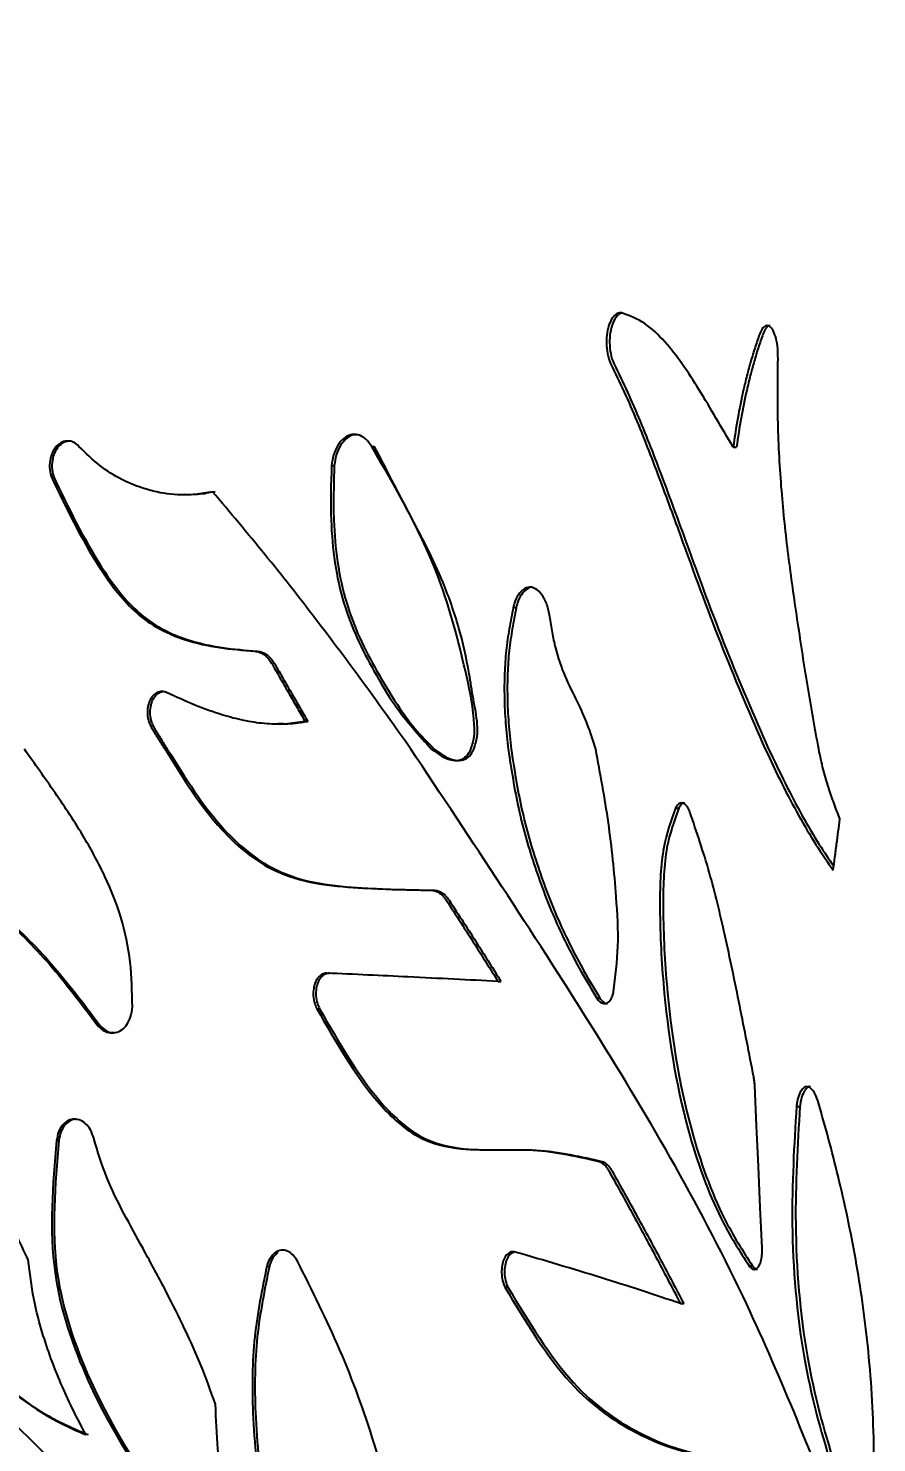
# Model space of a CAD drawing. Header units: millimetres. Extents: x 8 to 832, y 8 to 585.
# Drawn here: x 539.34 to 550.67, y 215.61 to 234.5 of the extents above; entities that cross this region are included whole.
import ezdxf

# ---------------------------------------------------------------- set-up
doc = ezdxf.new("R2010")
doc.units = ezdxf.units.MM
doc.layers.add('DIMENSIONS', color=2, linetype='Continuous')
doc.layers.add('OUTLINE', color=7, linetype='Continuous', lineweight=25)
doc.styles.add('SLDTEXTSTYLE0', font='TXT', dxfattribs={"width": 0.75})
doc.dimstyles.new('SLDDIMSTYLE0', dxfattribs={"dimtxt": 3.5, "dimasz": 2, "dimexe": 0, "dimexo": 0.0625, "dimgap": 0.875, "dimtad": 1, "dimrnd": 1e-09, "dimzin": 12, "dimdsep": 46, "dimtxsty": 'SLDTEXTSTYLE0', "dimsah": 1, "dimcen": 0.09, "dimadec": 0, "dimazin": 3, "dimtfac": 1, "dimtofl": 0, "dimtmove": 0, "dimatfit": 3, "dimfxl": 0, "dimfrac": 2, "dimtolj": 1, "dimtzin": 12, "dimarcsym": 0})

# ---------------------------------------------------------------- blocks, each defined once
blk = doc.blocks.new('_D_13')
at = {"layer": 'DIMENSIONS'}
for p, q in [((583.772, 175.413), (583.772, 68.582)), ((520.272, 130.638), (520.272, 68.582)), ((520.272, 70.582), (583.772, 70.582))]:
    blk.add_line(p, q, dxfattribs=at)
for points in [[(520.272, 70.582), (522.272, 70.082), (522.272, 71.082)], [(583.772, 70.582), (581.772, 71.082), (581.772, 70.082)]]:
    blk.add_solid(points, dxfattribs=at)
at = {"layer": 'DIMENSIONS', "insert": (547.497, 75.094), "char_height": 3.5, "attachment_point": 1, "style": 'SLDTEXTSTYLE0'}
blk.add_mtext('63,5', dxfattribs=at)

msp = doc.modelspace()

# ---------------------------------------------------------------- linework, layer by layer
at = {"layer": 'OUTLINE'}
for p, q in [((543.928, 228.915), (543.965, 228.915)), ((548.757, 228.908), (548.802, 228.908)), ((543.392, 228.661), (543.428, 228.661)), ((541.802, 228.311), (541.836, 228.311)), ((545.818, 226.766), (545.858, 226.766)), ((543.039, 225.242), (543.075, 225.242)), ((547.986, 224.085), (548.03, 224.085)), ((544.711, 222.987), (544.749, 222.987)), ((543.328, 221.88), (543.365, 221.88)), ((545.614, 221.77), (545.654, 221.77)), ((546.934, 221.548), (546.975, 221.548)), ((543.196, 221.404), (543.232, 221.404)), ((540.244, 221.213), (540.275, 221.213)), ((549.602, 220.101), (549.648, 220.101)), ((539.719, 219.647), (539.75, 219.647)), ((546.981, 219.361), (547.023, 219.361)), ((542.527, 217.966), (542.561, 217.966)), ((548.97, 217.969), (549.015, 217.969)), ((545.706, 217.688), (545.746, 217.688)), ((548.052, 217.467), (548.096, 217.467))]:
    msp.add_line(p, q, dxfattribs=at)
at = {"layer": 'OUTLINE', "flags": 128}
msp.add_lwpolyline([(549.144, 218.208), (549.119, 218.752), (549.095, 219.296), (549.07, 219.84), (549.045, 220.384)], dxfattribs=at)
at = {"layer": 'OUTLINE'}
for points, knots in [([(547.27, 230.699), (547.25, 230.699), (547.211, 230.701), (547.155, 230.653), (547.108, 230.575), (547.075, 230.466), (547.06, 230.332), (547.068, 230.188), (547.094, 230.08), (547.118, 230.029), (547.124, 230.015)], [0, 0, 0, 0, 0.1197185, 0.2396074, 0.3612175, 0.4928453, 0.6357169, 0.7881687, 0.9431238, 1, 1, 1, 1]), ([(547.278, 230.695), (547.27, 230.695), (547.242, 230.694), (547.198, 230.652), (547.151, 230.575), (547.117, 230.465), (547.102, 230.332), (547.11, 230.188), (547.137, 230.08), (547.16, 230.029), (547.167, 230.015)], [0, 0, 0, 0, 0.0522261, 0.1816533, 0.3129089, 0.4547821, 0.6085868, 0.7725063, 0.9390219, 1, 1, 1, 1]), ([(548.757, 228.908), (548.682, 229.034), (548.531, 229.287), (548.309, 229.667), (548.083, 230.018), (547.844, 230.324), (547.577, 230.584), (547.374, 230.66), (547.27, 230.699)], [0, 0, 0, 0, 0.174051, 0.348164, 0.5062, 0.664985, 0.829695, 1, 1, 1, 1]), ([(549.356, 230.085), (549.355, 230.143), (549.354, 230.252), (549.323, 230.392), (549.282, 230.487), (549.234, 230.532), (549.187, 230.531), (549.142, 230.493), (549.12, 230.44), (549.108, 230.413)], [0, 0, 0, 0, 0.1858186, 0.3438402, 0.4942559, 0.6282817, 0.7526006, 0.8725469, 1, 1, 1, 1]), ([(549.253, 230.525), (549.246, 230.526), (549.224, 230.528), (549.188, 230.491), (549.166, 230.44), (549.154, 230.413)], [0, 0, 0, 0, 0.179689, 0.577583, 1, 1, 1, 1]), ([(549.108, 230.413), (549.088, 230.355), (549.048, 230.239), (548.992, 230.054), (548.939, 229.862), (548.879, 229.612), (548.814, 229.297), (548.776, 229.038), (548.757, 228.908)], [0, 0, 0, 0, 0.131643, 0.263664, 0.395305, 0.527313, 0.76274, 1, 1, 1, 1]), ([(549.154, 230.413), (549.134, 230.355), (549.093, 230.239), (549.037, 230.054), (548.985, 229.863), (548.924, 229.613), (548.86, 229.297), (548.821, 229.038), (548.802, 228.908)], [0, 0, 0, 0, 0.131589, 0.263547, 0.395134, 0.527086, 0.762623, 1, 1, 1, 1]), ([(547.124, 230.015), (547.184, 229.891), (547.303, 229.643), (547.527, 229.126), (547.786, 228.451), (548.162, 227.423), (548.613, 226.184), (548.995, 225.309), (549.186, 224.871)], [0, 0, 0, 0, 0.076556, 0.15318, 0.306338, 0.459649, 0.729118, 1, 1, 1, 1]), ([(547.167, 230.015), (547.226, 229.891), (547.346, 229.643), (547.57, 229.126), (547.83, 228.452), (548.205, 227.424), (548.657, 226.186), (549.039, 225.312), (549.23, 224.874)], [0, 0, 0, 0, 0.076564, 0.153197, 0.306372, 0.459701, 0.729147, 1, 1, 1, 1]), ([(549.9, 224.871), (549.85, 225.149), (549.749, 225.707), (549.621, 226.555), (549.497, 227.404), (549.402, 228.275), (549.346, 229.174), (549.353, 229.78), (549.356, 230.085)], [0, 0, 0, 0, 0.164944, 0.330402, 0.494719, 0.65962, 0.828505, 1, 1, 1, 1]), ([(540.018, 228.916), (539.996, 228.936), (539.951, 228.976), (539.871, 228.995), (539.793, 228.979), (539.725, 228.932), (539.669, 228.857), (539.632, 228.757), (539.621, 228.639), (539.639, 228.527), (539.668, 228.465), (539.681, 228.439)], [0, 0, 0, 0, 0.109388, 0.219134, 0.321411, 0.423623, 0.531067, 0.646898, 0.772901, 0.904658, 1, 1, 1, 1]), ([(539.894, 228.988), (539.87, 228.985), (539.822, 228.98), (539.755, 228.932), (539.7, 228.857), (539.663, 228.757), (539.652, 228.639), (539.669, 228.527), (539.699, 228.465), (539.711, 228.439)], [0, 0, 0, 0, 0.121414, 0.254166, 0.39363, 0.54379, 0.706921, 0.87729, 1, 1, 1, 1]), ([(543.928, 228.915), (543.902, 228.952), (543.85, 229.026), (543.748, 229.079), (543.645, 229.079), (543.55, 229.028), (543.471, 228.933), (543.414, 228.806), (543.399, 228.708), (543.392, 228.661)], [0, 0, 0, 0, 0.148357, 0.297147, 0.440142, 0.573321, 0.716806, 0.863797, 1, 1, 1, 1]), ([(543.734, 229.07), (543.716, 229.072), (543.666, 229.075), (543.587, 229.026), (543.508, 228.932), (543.45, 228.805), (543.435, 228.707), (543.428, 228.661)], [0, 0, 0, 0, 0.117095, 0.327718, 0.554528, 0.786731, 1, 1, 1, 1]), ([(541.802, 228.311), (541.725, 228.297), (541.572, 228.268), (541.292, 228.265), (540.96, 228.316), (540.609, 228.453), (540.287, 228.651), (540.109, 228.827), (540.018, 228.916)], [0, 0, 0, 0, 0.126674, 0.254714, 0.453122, 0.657396, 0.826359, 1, 1, 1, 1]), ([(545.252, 224.871), (545.27, 224.924), (545.303, 225.024), (545.299, 225.364), (545.156, 226.054), (544.808, 227.405), (544.27, 228.327), (543.928, 228.915)], [0, 0, 0, 0, 0.040458, 0.075141, 0.217102, 0.501616, 1, 1, 1, 1]), ([(545.293, 224.874), (545.31, 224.928), (545.343, 225.028), (545.342, 225.264), (545.283, 225.539), (545.218, 225.98), (545.098, 226.514), (544.841, 227.245), (544.431, 228.012), (544.121, 228.614), (543.965, 228.915)], [0, 0, 0, 0, 0.040428, 0.075129, 0.149993, 0.225138, 0.365704, 0.510459, 0.754963, 1, 1, 1, 1]), ([(543.392, 228.661), (543.384, 228.418), (543.366, 227.8), (543.5, 226.811), (543.885, 226.031), (544.279, 225.365), (544.559, 225.058), (544.729, 224.871)], [0, 0, 0, 0, 0.164622, 0.417959, 0.655056, 0.790277, 1, 1, 1, 1]), ([(543.428, 228.661), (543.425, 228.539), (543.417, 228.296), (543.419, 227.866), (543.46, 227.367), (543.577, 226.832), (543.763, 226.346), (544, 225.901), (544.245, 225.496), (544.501, 225.137), (544.676, 224.962), (544.764, 224.874)], [0, 0, 0, 0, 0.082179, 0.164466, 0.289363, 0.418204, 0.535285, 0.655419, 0.79013, 0.894228, 1, 1, 1, 1]), ([(539.681, 228.439), (539.883, 228.024), (540.204, 227.366), (540.805, 226.608), (541.535, 226.251), (542.051, 226.207), (542.362, 226.181)], [0, 0, 0, 0, 0.326962, 0.518454, 0.710289, 1, 1, 1, 1]), ([(539.711, 228.439), (539.914, 228.024), (540.236, 227.365), (540.839, 226.607), (541.57, 226.251), (542.087, 226.207), (542.397, 226.181)], [0, 0, 0, 0, 0.327243, 0.518842, 0.710751, 1, 1, 1, 1]), ([(541.836, 228.311), (541.76, 228.296), (541.625, 228.269), (541.487, 228.271), (541.427, 228.272)], [0, 0, 0, 0, 0.567741, 1, 1, 1, 1]), ([(544.452, 224.871), (544.244, 225.165), (543.826, 225.752), (543.176, 226.621), (542.505, 227.478), (542.036, 228.034), (541.802, 228.311)], [0, 0, 0, 0, 0.249755, 0.499586, 0.749718, 1, 1, 1, 1]), ([(546.308, 226.641), (546.297, 226.697), (546.274, 226.808), (546.205, 226.941), (546.121, 227.021), (546.033, 227.043), (545.953, 227.013), (545.883, 226.939), (545.84, 226.849), (545.823, 226.786), (545.818, 226.766)], [0, 0, 0, 0, 0.150889, 0.302171, 0.442233, 0.570238, 0.691091, 0.812609, 0.940986, 1, 1, 1, 1]), ([(546.081, 227.032), (546.078, 227.033), (546.049, 227.041), (545.993, 227.01), (545.924, 226.94), (545.88, 226.849), (545.864, 226.786), (545.858, 226.766)], [0, 0, 0, 0, 0.024945, 0.299464, 0.575414, 0.86667, 1, 1, 1, 1]), ([(545.818, 226.766), (545.8, 226.671), (545.764, 226.481), (545.721, 226.188), (545.7, 225.882), (545.698, 225.558), (545.713, 225.22), (545.738, 224.988), (545.751, 224.871)], [0, 0, 0, 0, 0.157337, 0.315039, 0.475814, 0.638407, 0.818588, 1, 1, 1, 1]), ([(545.858, 226.766), (545.84, 226.671), (545.805, 226.481), (545.761, 226.188), (545.74, 225.883), (545.738, 225.559), (545.753, 225.222), (545.778, 224.99), (545.791, 224.874)], [0, 0, 0, 0, 0.157599, 0.31556, 0.476616, 0.639493, 0.819137, 1, 1, 1, 1]), ([(546.921, 224.871), (546.886, 224.983), (546.816, 225.208), (546.671, 225.521), (546.51, 225.838), (546.397, 226.154), (546.342, 226.432), (546.319, 226.571), (546.308, 226.641)], [0, 0, 0, 0, 0.18179, 0.367616, 0.576717, 0.789177, 0.894332, 1, 1, 1, 1]), ([(542.362, 226.181), (542.386, 226.177), (542.427, 226.171), (542.481, 226.141), (542.525, 226.106), (542.564, 226.062), (542.586, 226.027), (542.597, 226.01)], [0, 0, 0, 0, 0.269017, 0.450885, 0.637994, 0.816957, 1, 1, 1, 1]), ([(542.397, 226.181), (542.421, 226.177), (542.462, 226.171), (542.517, 226.141), (542.56, 226.106), (542.6, 226.062), (542.622, 226.027), (542.633, 226.01)], [0, 0, 0, 0, 0.26954, 0.451661, 0.639015, 0.817485, 1, 1, 1, 1]), ([(542.597, 226.01), (542.636, 225.943), (542.712, 225.811), (542.823, 225.617), (542.932, 225.427), (543.003, 225.304), (543.039, 225.242)], [0, 0, 0, 0, 0.2581901, 0.5163799, 0.7581868, 1, 1, 1, 1]), ([(542.633, 226.01), (542.671, 225.944), (542.747, 225.811), (542.859, 225.617), (542.968, 225.427), (543.039, 225.304), (543.075, 225.242)], [0, 0, 0, 0, 0.258039, 0.5160779, 0.758036, 1, 1, 1, 1]), ([(541.189, 225.628), (541.169, 225.634), (541.127, 225.648), (541.064, 225.632), (541.007, 225.591), (540.962, 225.525), (540.934, 225.438), (540.928, 225.337), (540.947, 225.238), (540.975, 225.183), (540.988, 225.158)], [0, 0, 0, 0, 0.113843, 0.22756, 0.345128, 0.468816, 0.595426, 0.735154, 0.879396, 1, 1, 1, 1]), ([(541.143, 225.638), (541.128, 225.636), (541.091, 225.631), (541.039, 225.59), (540.994, 225.525), (540.967, 225.437), (540.961, 225.336), (540.98, 225.237), (541.008, 225.183), (541.021, 225.158)], [0, 0, 0, 0, 0.097128, 0.234984, 0.379889, 0.528012, 0.691358, 0.859649, 1, 1, 1, 1]), ([(543.039, 225.242), (542.95, 225.228), (542.772, 225.199), (542.496, 225.208), (542.218, 225.251), (541.907, 225.332), (541.564, 225.456), (541.315, 225.57), (541.189, 225.628)], [0, 0, 0, 0, 0.148842, 0.299402, 0.448165, 0.597949, 0.798504, 1, 1, 1, 1]), ([(543.075, 225.242), (542.986, 225.226), (542.856, 225.203), (542.722, 225.209), (542.678, 225.211)], [0, 0, 0, 0, 0.679448, 1, 1, 1, 1]), ([(540.988, 225.158), (541.018, 225.11), (541.077, 225.014), (541.137, 224.919), (541.167, 224.871)], [0, 0, 0, 0, 0.499999, 1, 1, 1, 1]), ([(541.021, 225.158), (541.05, 225.11), (541.109, 225.016), (541.168, 224.921), (541.198, 224.874)], [0, 0, 0, 0, 0.500006, 1, 1, 1, 1]), ([(546.476, 206.7), (545.886, 207.719), (544.699, 209.769), (542.485, 212.482), (540.007, 215.044), (536.893, 218.059), (532.956, 221.439), (529.585, 223.72), (527.885, 224.871)], [0, 0, 0, 0, 0.140387, 0.282397, 0.422678, 0.563711, 0.779878, 1, 1, 1, 1]), ([(535.931, 224.871), (536.188, 224.708), (536.702, 224.382), (537.463, 223.863), (538.216, 223.31), (538.947, 222.696), (539.641, 222.015), (540.042, 221.481), (540.244, 221.213)], [0, 0, 0, 0, 0.159441, 0.319028, 0.487133, 0.655696, 0.82689, 1, 1, 1, 1]), ([(535.95, 224.874), (536.207, 224.712), (536.722, 224.386), (537.484, 223.867), (538.239, 223.314), (538.973, 222.699), (539.67, 222.017), (540.073, 221.482), (540.275, 221.213)], [0, 0, 0, 0, 0.159105, 0.318352, 0.486624, 0.655352, 0.826715, 1, 1, 1, 1]), ([(540.731, 221.432), (540.727, 221.631), (540.719, 222.035), (540.596, 222.631), (540.37, 223.182), (540.072, 223.736), (539.701, 224.291), (539.426, 224.678), (539.288, 224.871)], [0, 0, 0, 0, 0.151589, 0.307295, 0.459395, 0.61477, 0.807164, 1, 1, 1, 1]), ([(541.167, 224.871), (541.404, 224.49), (541.799, 223.855), (542.679, 223.122), (543.68, 223.009), (544.373, 222.994), (544.711, 222.987)], [0, 0, 0, 0, 0.256775, 0.427398, 0.721473, 1, 1, 1, 1]), ([(541.198, 224.874), (541.436, 224.491), (541.833, 223.854), (542.721, 223.119), (543.722, 223.009), (544.416, 222.994), (544.749, 222.987)], [0, 0, 0, 0, 0.257411, 0.428309, 0.725364, 1, 1, 1, 1]), ([(551.303, 211.521), (550.938, 212.495), (550.204, 214.45), (548.829, 217.905), (546.899, 221.192), (545.27, 223.642), (544.452, 224.871)], [0, 0, 0, 0, 0.218506, 0.438657, 0.718487, 1, 1, 1, 1]), ([(544.729, 224.871), (544.813, 224.81), (544.931, 224.724), (545.085, 224.718), (545.177, 224.754), (545.228, 224.82), (545.249, 224.864), (545.252, 224.871)], [0, 0, 0, 0, 0.459833, 0.649237, 0.808303, 0.968754, 1, 1, 1, 1]), ([(544.764, 224.874), (544.849, 224.812), (544.968, 224.724), (545.124, 224.718), (545.217, 224.754), (545.268, 224.82), (545.289, 224.866), (545.293, 224.874)], [0, 0, 0, 0, 0.460757, 0.647872, 0.805604, 0.964731, 1, 1, 1, 1]), ([(545.751, 224.871), (545.793, 224.603), (545.877, 224.06), (546.101, 223.288), (546.381, 222.558), (546.671, 221.987), (546.863, 221.667), (546.934, 221.548)], [0, 0, 0, 0, 0.212615, 0.431282, 0.648051, 0.869688, 1, 1, 1, 1]), ([(545.791, 224.874), (545.832, 224.607), (545.917, 224.065), (546.14, 223.294), (546.42, 222.565), (546.709, 221.992), (546.903, 221.669), (546.975, 221.548)], [0, 0, 0, 0, 0.211982, 0.43, 0.64612, 0.867077, 1, 1, 1, 1]), ([(547.159, 221.633), (547.185, 221.834), (547.236, 222.244), (547.191, 223.013), (547.103, 223.896), (546.982, 224.545), (546.921, 224.871)], [0, 0, 0, 0, 0.192329, 0.392066, 0.694385, 1, 1, 1, 1]), ([(549.186, 224.871), (549.259, 224.717), (549.406, 224.407), (549.632, 223.98), (549.862, 223.588), (550.016, 223.366), (550.093, 223.254)], [0, 0, 0, 0, 0.2464306, 0.4939736, 0.7460085, 1, 1, 1, 1]), ([(549.23, 224.874), (549.304, 224.72), (549.451, 224.41), (549.677, 223.982), (549.895, 223.61), (550.036, 223.405), (550.1, 223.312)], [0, 0, 0, 0, 0.25747, 0.516106, 0.779442, 1, 1, 1, 1]), ([(550.182, 223.941), (550.156, 224.009), (550.104, 224.144), (550.027, 224.361), (549.957, 224.603), (549.919, 224.781), (549.9, 224.871)], [0, 0, 0, 0, 0.2451533, 0.4909722, 0.7431844, 1, 1, 1, 1]), ([(547.986, 224.085), (547.926, 223.917), (547.794, 223.549), (547.766, 222.705), (547.825, 221.433), (548.064, 219.935), (548.525, 218.664), (548.842, 218.17), (548.97, 217.969)], [0, 0, 0, 0, 0.094629, 0.206878, 0.362973, 0.65351, 0.859217, 1, 1, 1, 1]), ([(548.03, 224.085), (547.969, 223.917), (547.837, 223.55), (547.81, 222.706), (547.868, 221.435), (548.107, 219.938), (548.568, 218.666), (548.886, 218.171), (549.015, 217.969)], [0, 0, 0, 0, 0.0945996, 0.206848, 0.3626755, 0.6528726, 0.858627, 1, 1, 1, 1]), ([(548.18, 224.03), (548.169, 224.055), (548.147, 224.105), (548.103, 224.148), (548.059, 224.158), (548.018, 224.138), (547.997, 224.103), (547.986, 224.085)], [0, 0, 0, 0, 0.2112166, 0.4231292, 0.6177478, 0.802539, 1, 1, 1, 1]), ([(548.11, 224.151), (548.108, 224.152), (548.091, 224.156), (548.062, 224.136), (548.041, 224.102), (548.03, 224.085)], [0, 0, 0, 0, 0.087227, 0.529359, 1, 1, 1, 1]), ([(549.033, 220.491), (548.97, 220.809), (548.876, 221.285), (548.748, 221.919), (548.619, 222.519), (548.447, 223.242), (548.269, 223.766), (548.18, 224.03)], [0, 0, 0, 0, 0.261411, 0.392115, 0.52287, 0.760086, 1, 1, 1, 1]), ([(550.093, 223.254), (550.1, 223.312), (550.116, 223.429), (550.138, 223.602), (550.161, 223.773), (550.175, 223.885), (550.182, 223.941)], [0, 0, 0, 0, 0.254857, 0.509715, 0.754852, 1, 1, 1, 1]), ([(544.711, 222.987), (544.732, 222.987), (544.769, 222.985), (544.819, 222.962), (544.858, 222.933), (544.893, 222.897), (544.913, 222.869), (544.923, 222.856)], [0, 0, 0, 0, 0.280968, 0.470891, 0.666288, 0.83164, 1, 1, 1, 1]), ([(544.749, 222.987), (544.771, 222.987), (544.807, 222.985), (544.857, 222.962), (544.897, 222.933), (544.932, 222.897), (544.951, 222.869), (544.961, 222.856)], [0, 0, 0, 0, 0.280595, 0.470752, 0.666405, 0.831697, 1, 1, 1, 1]), ([(537.415, 222.758), (537.295, 222.326), (537.01, 221.294), (537.255, 219.507), (537.853, 217.811), (538.792, 216.463), (539.615, 215.925), (540.059, 215.737), (540.109, 215.716)], [0, 0, 0, 0, 0.160644, 0.383544, 0.613807, 0.794586, 0.976834, 1, 1, 1, 1]), ([(537.441, 222.758), (537.371, 222.551), (537.228, 222.132), (537.135, 221.368), (537.162, 220.499), (537.319, 219.55), (537.593, 218.614), (537.956, 217.791), (538.385, 217.092), (538.851, 216.537), (539.386, 216.068), (539.835, 215.845), (540.089, 215.737), (540.14, 215.716)], [0, 0, 0, 0, 0.079376, 0.160653, 0.270257, 0.382973, 0.496384, 0.612556, 0.701943, 0.793625, 0.883154, 0.97658, 1, 1, 1, 1]), ([(544.923, 222.856), (544.988, 222.756), (545.117, 222.558), (545.297, 222.277), (545.462, 222.015), (545.564, 221.852), (545.614, 221.77)], [0, 0, 0, 0, 0.276047, 0.552097, 0.776048, 1, 1, 1, 1]), ([(544.961, 222.856), (545.026, 222.756), (545.156, 222.558), (545.336, 222.277), (545.502, 222.015), (545.603, 221.852), (545.654, 221.77)], [0, 0, 0, 0, 0.275846, 0.55169, 0.775843, 1, 1, 1, 1]), ([(539.341, 218.049), (539.23, 218.285), (539.007, 218.758), (538.708, 219.493), (538.384, 220.223), (538.128, 221.002), (537.927, 221.814), (537.847, 222.372), (537.807, 222.652)], [0, 0, 0, 0, 0.162681, 0.326019, 0.491359, 0.657648, 0.828003, 1, 1, 1, 1]), ([(543.328, 221.88), (543.308, 221.878), (543.268, 221.874), (543.215, 221.83), (543.174, 221.764), (543.149, 221.677), (543.144, 221.576), (543.161, 221.48), (543.186, 221.427), (543.196, 221.404)], [0, 0, 0, 0, 0.1354686, 0.270836, 0.4095157, 0.5563779, 0.7140103, 0.8786009, 1, 1, 1, 1]), ([(543.365, 221.88), (543.344, 221.878), (543.304, 221.874), (543.251, 221.83), (543.21, 221.764), (543.184, 221.677), (543.18, 221.576), (543.197, 221.48), (543.222, 221.427), (543.232, 221.404)], [0, 0, 0, 0, 0.1357668, 0.2714282, 0.4103391, 0.5572564, 0.7147399, 0.8790187, 1, 1, 1, 1]), ([(545.614, 221.77), (545.419, 221.78), (545.029, 221.8), (544.447, 221.828), (543.881, 221.855), (543.513, 221.872), (543.328, 221.88)], [0, 0, 0, 0, 0.270865, 0.541729, 0.770792, 1, 1, 1, 1]), ([(546.934, 221.548), (546.948, 221.529), (546.976, 221.492), (547.027, 221.47), (547.074, 221.479), (547.115, 221.516), (547.144, 221.571), (547.155, 221.614), (547.159, 221.633)], [0, 0, 0, 0, 0.1806, 0.361622, 0.5328, 0.700798, 0.874308, 1, 1, 1, 1]), ([(540.244, 221.213), (540.268, 221.183), (540.317, 221.124), (540.412, 221.08), (540.507, 221.079), (540.592, 221.118), (540.662, 221.192), (540.715, 221.298), (540.726, 221.385), (540.731, 221.432)], [0, 0, 0, 0, 0.144401, 0.289106, 0.42652, 0.558911, 0.693874, 0.836847, 1, 1, 1, 1]), ([(546.975, 221.548), (546.99, 221.53), (547.018, 221.493), (547.056, 221.472), (547.075, 221.476), (547.078, 221.477)], [0, 0, 0, 0, 0.458365, 0.917807, 1, 1, 1, 1]), ([(543.196, 221.404), (543.446, 220.968), (543.835, 220.287), (544.528, 219.642), (545.271, 219.482), (546.093, 219.567), (546.686, 219.429), (546.981, 219.361)], [0, 0, 0, 0, 0.2483079, 0.3870222, 0.5262265, 0.7639108, 1, 1, 1, 1]), ([(543.232, 221.404), (543.482, 220.967), (543.873, 220.285), (544.568, 219.64), (545.312, 219.483), (546.134, 219.567), (546.727, 219.429), (547.023, 219.361)], [0, 0, 0, 0, 0.248471, 0.387368, 0.526738, 0.764163, 1, 1, 1, 1]), ([(540.275, 221.213), (540.3, 221.183), (540.349, 221.125), (540.428, 221.083), (540.476, 221.086), (540.491, 221.086)], [0, 0, 0, 0, 0.405375, 0.811599, 1, 1, 1, 1]), ([(549.045, 220.384), (549.045, 220.393), (549.044, 220.411), (549.041, 220.439), (549.037, 220.465), (549.034, 220.482), (549.033, 220.491)], [0, 0, 0, 0, 0.25371, 0.50738, 0.752838, 1, 1, 1, 1]), ([(549.896, 220.148), (549.882, 220.19), (549.854, 220.273), (549.796, 220.349), (549.738, 220.372), (549.685, 220.345), (549.641, 220.274), (549.614, 220.186), (549.605, 220.122), (549.602, 220.101)], [0, 0, 0, 0, 0.1638147, 0.3280301, 0.4819324, 0.6271055, 0.7722957, 0.9250447, 1, 1, 1, 1]), ([(549.788, 220.362), (549.787, 220.363), (549.767, 220.371), (549.731, 220.341), (549.687, 220.274), (549.66, 220.185), (549.651, 220.122), (549.648, 220.101)], [0, 0, 0, 0, 0.021565, 0.29628, 0.571018, 0.859834, 1, 1, 1, 1]), ([(549.602, 220.101), (549.571, 219.584), (549.507, 218.494), (549.649, 216.782), (550.038, 215.336), (550.328, 214.585), (550.464, 214.233)], [0, 0, 0, 0, 0.2528613, 0.5322078, 0.7812039, 1, 1, 1, 1]), ([(549.648, 220.101), (549.617, 219.584), (549.552, 218.495), (549.694, 216.785), (550.083, 215.339), (550.374, 214.586), (550.511, 214.233)], [0, 0, 0, 0, 0.252807, 0.53172, 0.780121, 1, 1, 1, 1]), ([(550.626, 214.344), (550.635, 214.759), (550.653, 215.6), (550.576, 216.869), (550.403, 218.076), (550.209, 218.98), (550.033, 219.666), (549.942, 219.988), (549.896, 220.148)], [0, 0, 0, 0, 0.209476, 0.425437, 0.617723, 0.816552, 0.908199, 1, 1, 1, 1]), ([(540.215, 219.675), (540.203, 219.713), (540.178, 219.79), (540.106, 219.877), (540.022, 219.926), (539.936, 219.935), (539.858, 219.907), (539.791, 219.847), (539.739, 219.759), (539.726, 219.686), (539.719, 219.647)], [0, 0, 0, 0, 0.136491, 0.273391, 0.399625, 0.517263, 0.630248, 0.744853, 0.865404, 1, 1, 1, 1]), ([(539.991, 219.926), (539.983, 219.927), (539.948, 219.932), (539.888, 219.905), (539.822, 219.848), (539.77, 219.759), (539.757, 219.685), (539.75, 219.647)], [0, 0, 0, 0, 0.065499, 0.284609, 0.506767, 0.740222, 1, 1, 1, 1]), ([(539.719, 219.647), (539.668, 219.052), (539.572, 217.947), (540.199, 216.131), (541.13, 214.701), (541.912, 213.901), (542.211, 213.596)], [0, 0, 0, 0, 0.2489347, 0.4620992, 0.7945429, 1, 1, 1, 1]), ([(539.75, 219.647), (539.698, 219.052), (539.602, 217.949), (540.229, 216.134), (541.16, 214.703), (541.944, 213.903), (542.244, 213.596)], [0, 0, 0, 0, 0.248688, 0.461411, 0.793706, 1, 1, 1, 1]), ([(541.841, 216.122), (541.779, 216.295), (541.656, 216.64), (541.432, 217.133), (541.231, 217.533), (541.086, 217.809), (540.98, 218.005), (540.831, 218.279), (540.618, 218.665), (540.375, 219.145), (540.269, 219.497), (540.215, 219.675)], [0, 0, 0, 0, 0.138447, 0.276838, 0.415183, 0.484342, 0.51892, 0.588078, 0.726393, 0.861884, 1, 1, 1, 1]), ([(546.981, 219.361), (546.993, 219.354), (547.016, 219.34), (547.048, 219.309), (547.075, 219.274), (547.091, 219.248), (547.098, 219.235)], [0, 0, 0, 0, 0.273004, 0.546044, 0.771409, 1, 1, 1, 1]), ([(547.023, 219.361), (547.035, 219.354), (547.058, 219.34), (547.089, 219.309), (547.117, 219.274), (547.132, 219.248), (547.14, 219.235)], [0, 0, 0, 0, 0.272692, 0.545433, 0.771098, 1, 1, 1, 1]), ([(547.098, 219.235), (547.154, 219.135), (547.265, 218.935), (547.481, 218.54), (547.746, 218.051), (547.95, 217.662), (548.052, 217.467)], [0, 0, 0, 0, 0.169699, 0.339402, 0.669681, 1, 1, 1, 1]), ([(547.14, 219.235), (547.196, 219.135), (547.307, 218.935), (547.524, 218.541), (547.789, 218.052), (547.993, 217.662), (548.096, 217.467)], [0, 0, 0, 0, 0.169577, 0.339162, 0.669559, 1, 1, 1, 1]), ([(540.109, 215.716), (540.054, 215.82), (539.945, 216.03), (539.793, 216.355), (539.656, 216.69), (539.523, 217.081), (539.403, 217.533), (539.361, 217.876), (539.341, 218.049)], [0, 0, 0, 0, 0.146739, 0.293777, 0.440562, 0.588069, 0.792307, 1, 1, 1, 1]), ([(542.936, 218.033), (542.917, 218.063), (542.879, 218.123), (542.801, 218.174), (542.721, 218.185), (542.646, 218.159), (542.584, 218.099), (542.545, 218.029), (542.531, 217.981), (542.527, 217.966)], [0, 0, 0, 0, 0.162417, 0.32517, 0.479232, 0.626151, 0.773948, 0.92971, 1, 1, 1, 1]), ([(542.676, 218.147), (542.657, 218.131), (542.616, 218.098), (542.58, 218.029), (542.566, 217.981), (542.561, 217.966)], [0, 0, 0, 0, 0.366653, 0.804864, 1, 1, 1, 1]), ([(544.423, 210.902), (544.466, 211.225), (544.553, 211.88), (544.508, 213.02), (544.327, 214.277), (543.983, 215.599), (543.523, 216.867), (543.133, 217.643), (542.936, 218.033)], [0, 0, 0, 0, 0.1321887, 0.2683559, 0.4486698, 0.634019, 0.8157229, 1, 1, 1, 1]), ([(545.843, 218.155), (545.825, 218.158), (545.79, 218.162), (545.74, 218.131), (545.699, 218.077), (545.671, 217.998), (545.66, 217.902), (545.668, 217.797), (545.689, 217.726), (545.704, 217.692), (545.706, 217.688)], [0, 0, 0, 0, 0.127352, 0.254619, 0.384771, 0.521758, 0.66702, 0.819765, 0.978991, 1, 1, 1, 1]), ([(545.822, 218.151), (545.808, 218.145), (545.777, 218.131), (545.739, 218.076), (545.711, 217.998), (545.699, 217.901), (545.708, 217.797), (545.728, 217.726), (545.744, 217.692), (545.746, 217.688)], [0, 0, 0, 0, 0.125598, 0.278726, 0.439706, 0.61017, 0.789228, 0.975788, 1, 1, 1, 1]), ([(548.052, 217.467), (547.88, 217.525), (547.536, 217.641), (546.991, 217.814), (546.43, 217.985), (546.039, 218.099), (545.843, 218.155)], [0, 0, 0, 0, 0.252908, 0.505816, 0.752801, 1, 1, 1, 1]), ([(548.97, 217.969), (548.983, 217.955), (549.009, 217.926), (549.051, 217.92), (549.087, 217.944), (549.117, 217.994), (549.138, 218.068), (549.145, 218.143), (549.144, 218.192), (549.144, 218.208)], [0, 0, 0, 0, 0.1525352, 0.3053626, 0.4519271, 0.5981605, 0.7521988, 0.9170463, 1, 1, 1, 1]), ([(542.527, 217.966), (542.463, 217.654), (542.335, 217.02), (542.322, 215.933), (542.449, 214.759), (542.695, 213.633), (542.937, 212.955), (543.04, 212.668)], [0, 0, 0, 0, 0.180836, 0.367209, 0.594326, 0.827978, 1, 1, 1, 1]), ([(542.561, 217.966), (542.498, 217.654), (542.369, 217.022), (542.356, 215.936), (542.482, 214.764), (542.728, 213.636), (542.972, 212.957), (543.075, 212.668)], [0, 0, 0, 0, 0.180573, 0.366678, 0.593321, 0.826483, 1, 1, 1, 1]), ([(549.015, 217.969), (549.028, 217.954), (549.05, 217.928), (549.073, 217.928), (549.083, 217.927)], [0, 0, 0, 0, 0.591128, 1, 1, 1, 1]), ([(545.706, 217.688), (545.986, 217.224), (546.532, 216.32), (547.676, 215.553), (548.469, 215.377), (548.908, 215.426), (548.955, 215.431)], [0, 0, 0, 0, 0.287289, 0.559481, 0.952835, 1, 1, 1, 1]), ([(545.746, 217.688), (546.026, 217.224), (546.572, 216.32), (547.718, 215.553), (548.513, 215.377), (548.952, 215.426), (548.999, 215.431)], [0, 0, 0, 0, 0.28692, 0.559021, 0.953029, 1, 1, 1, 1]), ([(542.211, 213.596), (542.183, 213.706), (542.127, 213.925), (542.055, 214.259), (541.992, 214.595), (541.926, 215.016), (541.866, 215.526), (541.849, 215.923), (541.841, 216.122)], [0, 0, 0, 0, 0.13359, 0.267367, 0.400961, 0.534765, 0.766694, 1, 1, 1, 1])]:
    msp.add_open_spline(points, degree=3, knots=knots, dxfattribs=at)

# ---------------------------------------------------------------- dimensions: what is measured, and where the dimension line sits
at = {"layer": 'DIMENSIONS'}
dim = msp.add_linear_dim(base=(583.772, 73.358), p1=(520.272, 302.392), p2=(583.772, 302.392), dimstyle='SLDDIMSTYLE0', dxfattribs=at)
dim.commit()
dim.dimension.update_dxf_attribs({"geometry": '_D_13', "text_midpoint": (552.022, 73.358), "dimtype": 160})

doc.saveas('drawing.dxf')
